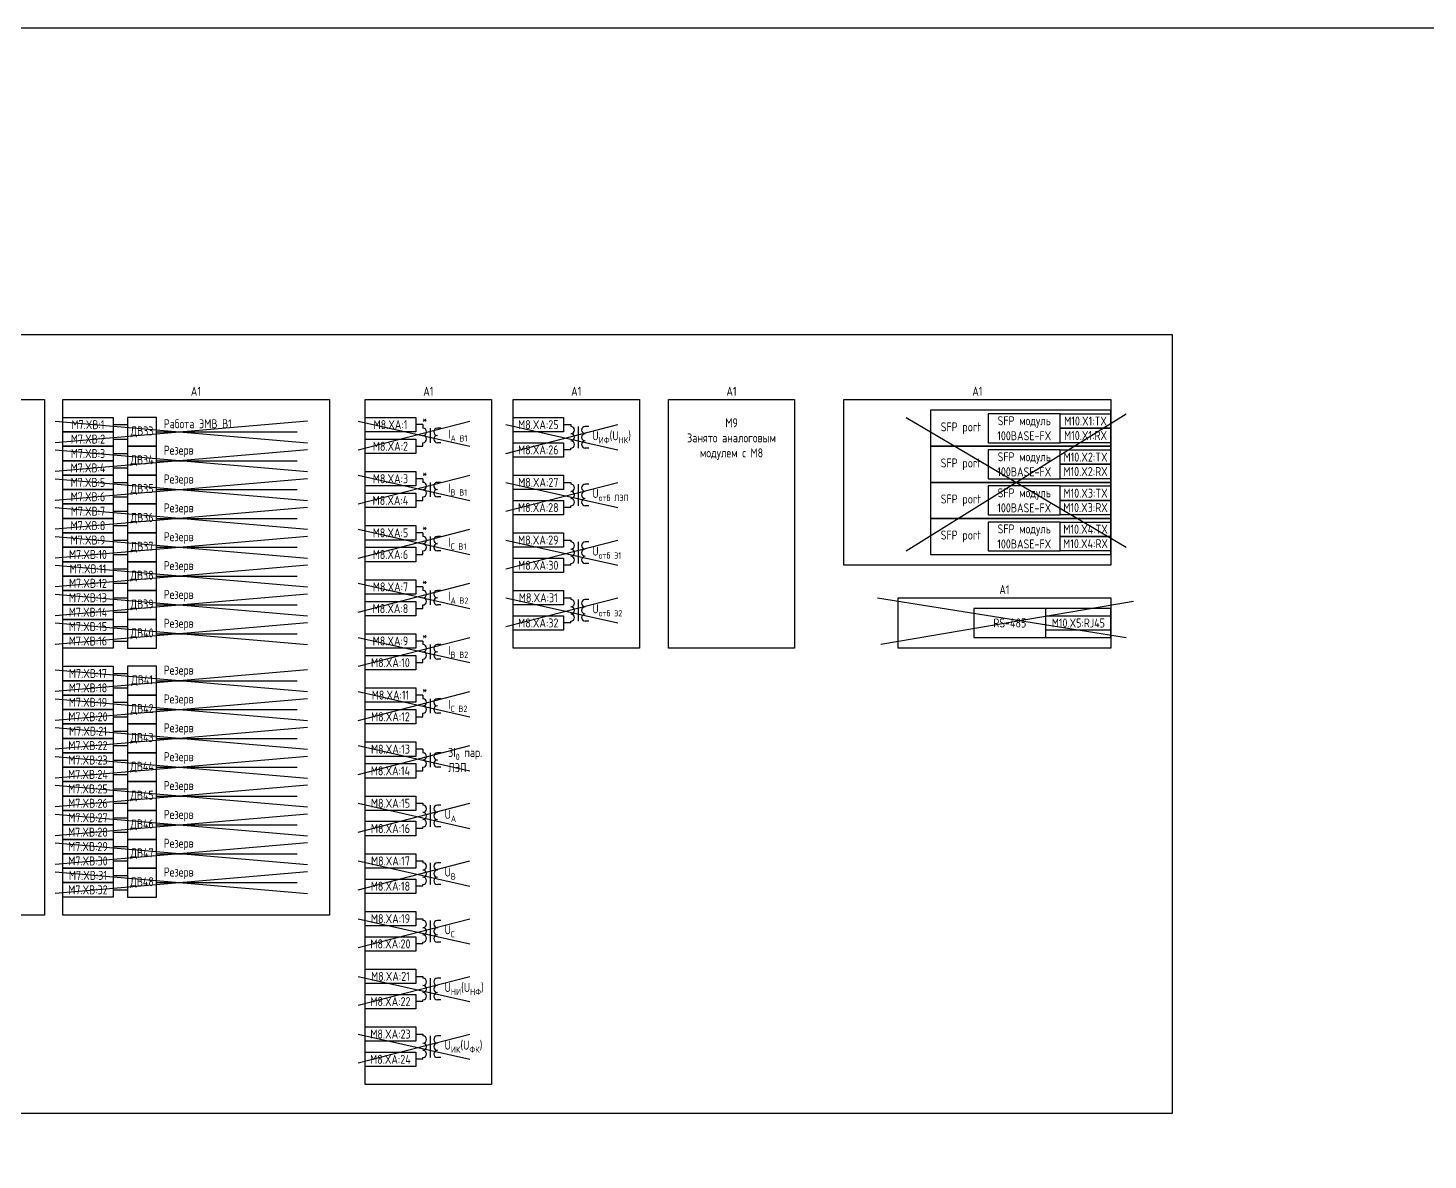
# Model space of a CAD drawing. Header units: millimetres. Extents: x -936 to 3453, y -90 to 618.
# Drawn here: x 448.5 to 836.7, y 304.1 to 618 of the extents above; entities that cross this region are included whole.
import ezdxf

# ---------------------------------------------------------------- set-up
doc = ezdxf.new("R2010")
doc.units = ezdxf.units.MM
doc.styles.add('Gost_type_A', font='GOST_0.TTF')

msp = doc.modelspace()

# ---------------------------------------------------------------- linework, layer by layer
at = {"color": 6}
for p, q in [((456, 509), (526, 503)), ((526, 509), (456, 503)), ((540, 509), (571, 502)), ((540, 501), (571, 509)), ((692, 473), (753, 511)), ((692, 510), (753, 474)), ((581, 508), (612, 501)), ((581, 500), (612, 508)), ((540, 494), (571, 487)), ((540, 486), (571, 494)), ((581, 492), (612, 485)), ((581, 484), (612, 492)), ((540, 479), (571, 472)), ((540, 471), (571, 479)), ((684, 460), (753, 449)), ((755, 459), (685, 447)), ((540, 403), (571, 396)), ((540, 395), (571, 403)), ((540, 387), (571, 380)), ((540, 379), (571, 387)), ((540, 371), (571, 364)), ((540, 363), (571, 371)), ((540, 355), (571, 348)), ((540, 347), (571, 355)), ((540, 339), (571, 332)), ((540, 331), (571, 339))]:
    msp.add_line(p, q, dxfattribs=at)
at = {"color": 0}
for p, q in [((472.12, 508), (476.12, 508)), ((484.12, 506), (523.12, 506)), ((472.12, 504), (476.12, 504)), ((472.12, 500), (476.12, 500)), ((484.12, 498), (523.12, 498)), ((472.12, 496), (476.12, 496)), ((472.12, 492), (476.12, 492)), ((484.12, 490), (523.12, 490)), ((472.12, 488), (476.12, 488)), ((472.12, 484), (476.12, 484)), ((484.12, 482), (523.12, 482)), ((472.12, 480), (476.12, 480)), ((472.12, 476), (476.12, 476)), ((484.12, 474), (523.12, 474)), ((472.12, 472), (476.12, 472)), ((472.12, 468), (476.12, 468)), ((484.12, 466), (523.12, 466)), ((472.12, 464), (476.12, 464)), ((472.12, 460), (476.12, 460)), ((472.12, 456), (476.12, 456)), ((484.12, 458), (523.12, 458)), ((472.12, 452), (476.12, 452)), ((472.12, 448), (476.12, 448)), ((484.12, 450), (523.12, 450)), ((472.12, 439), (476.12, 439)), ((472.12, 435), (476.12, 435)), ((484.12, 437), (523.12, 437)), ((472.12, 431), (476.12, 431)), ((472.12, 427), (476.12, 427)), ((484.12, 429), (523.12, 429)), ((472.12, 423), (476.12, 423)), ((484.12, 421), (523.12, 421)), ((472.12, 419), (476.12, 419)), ((472.12, 415), (476.12, 415)), ((484.12, 413), (523.12, 413)), ((472.12, 411), (476.12, 411)), ((472.12, 407), (476.12, 407)), ((484.12, 405), (523.12, 405)), ((472.12, 403), (476.12, 403)), ((472.12, 399), (476.12, 399)), ((484.12, 397), (523.12, 397)), ((472.12, 395), (476.12, 395)), ((472.12, 391), (476.12, 391)), ((484.12, 389), (523.12, 389)), ((472.12, 387), (476.12, 387)), ((472.12, 383), (476.12, 383)), ((484.12, 381), (523.12, 381)), ((472.12, 379), (476.12, 379))]:
    msp.add_line(p, q, dxfattribs=at)
for p, q in [((558, 508), (556, 508)), ((556, 502), (558, 502)), ((558, 493), (556, 493)), ((556, 487), (558, 487)), ((558, 478), (556, 478)), ((556, 472), (558, 472)), ((558, 463), (556, 463)), ((556, 457), (558, 457)), ((558, 448), (556, 448)), ((556, 442), (558, 442)), ((558, 433), (556, 433)), ((556, 427), (558, 427)), ((558, 418), (556, 418)), ((556, 412), (558, 412))]:
    msp.add_line(p, q)
at = {"ltscale": 4}
for p, q in [((558, 508), (558, 507)), ((558, 507.5), (558, 507)), ((560, 507), (560, 503)), ((560, 507), (560, 503)), ((563, 507), (562, 507)), ((563, 507), (562, 507)), ((597, 508), (599, 508)), ((599, 508), (599, 507.5)), ((599, 508), (599, 507.5)), ((601, 507.5), (601, 503.5)), ((601, 505.5), (601, 501.5)), ((604, 507.5), (603, 507.5)), ((558, 502), (558, 503)), ((563, 503), (562, 503)), ((563, 503), (562, 503)), ((599, 501), (597, 501)), ((599, 501), (599, 501.5)), ((604, 501.5), (603, 501.5)), ((558, 493), (558, 492)), ((558, 492.5), (558, 492)), ((560, 492), (560, 488)), ((560, 492), (560, 488)), ((563, 492), (562, 492)), ((563, 492), (562, 492)), ((597, 492), (599, 492)), ((599, 492), (599, 491.5)), ((599, 492), (599, 491.5)), ((601, 491.5), (601, 487.5)), ((601, 489.5), (601, 485.5)), ((604, 491.5), (603, 491.5)), ((558, 487), (558, 488)), ((563, 488), (562, 488)), ((563, 488), (562, 488)), ((599, 485), (599, 485.5)), ((604, 485.5), (603, 485.5)), ((599, 485), (597, 485)), ((558, 478), (558, 477)), ((558, 477.5), (558, 477)), ((560, 477), (560, 473)), ((560, 477), (560, 473)), ((563, 477), (562, 477)), ((563, 477), (562, 477)), ((597, 476), (599, 476)), ((599, 476), (599, 475.5)), ((599, 476), (599, 475.5)), ((601, 475.5), (601, 471.5)), ((604, 475.5), (603, 475.5)), ((558, 472), (558, 473)), ((563, 473), (562, 473)), ((563, 473), (562, 473)), ((601, 473.5), (601, 469.5)), ((599, 469), (597, 469)), ((599, 469), (599, 469.5)), ((604, 469.5), (603, 469.5)), ((558, 463), (558, 462)), ((558, 462.5), (558, 462)), ((560, 462), (560, 458)), ((560, 462), (560, 458)), ((563, 462), (562, 462)), ((563, 462), (562, 462)), ((597, 460), (599, 460)), ((599, 460), (599, 459.5)), ((599, 460), (599, 459.5)), ((601, 459.5), (601, 455.5)), ((604, 459.5), (603, 459.5)), ((558, 457), (558, 458)), ((563, 458), (562, 458)), ((563, 458), (562, 458)), ((601, 457.5), (601, 453.5)), ((599, 453), (597, 453)), ((599, 453), (599, 453.5)), ((604, 453.5), (603, 453.5)), ((558, 448), (558, 447)), ((558, 447.5), (558, 447)), ((560, 447), (560, 443)), ((560, 447), (560, 443)), ((563, 447), (562, 447)), ((563, 447), (562, 447)), ((558, 442), (558, 443)), ((563, 443), (562, 443)), ((563, 443), (562, 443)), ((558, 433), (558, 432)), ((558, 432.5), (558, 432)), ((560, 432), (560, 428)), ((560, 432), (560, 428)), ((563, 432), (562, 432)), ((563, 432), (562, 432)), ((558, 427), (558, 428)), ((563, 428), (562, 428)), ((563, 428), (562, 428)), ((558, 418), (558, 417)), ((558, 417.5), (558, 417)), ((560, 417), (560, 413)), ((560, 417), (560, 413)), ((563, 417), (562, 417)), ((563, 417), (562, 417)), ((558, 412), (558, 413)), ((563, 413), (562, 413)), ((563, 413), (562, 413)), ((556, 403), (558, 403)), ((558, 403), (558, 402.5)), ((558, 403), (558, 402.5)), ((560, 402.5), (560, 398.5)), ((560, 400.5), (560, 396.5)), ((563, 402.5), (562, 402.5)), ((558, 396), (556, 396)), ((558, 396), (558, 396.5)), ((563, 396.5), (562, 396.5)), ((556, 387), (558, 387)), ((558, 387), (558, 386.5)), ((558, 387), (558, 386.5)), ((560, 386.5), (560, 382.5)), ((560, 384.5), (560, 380.5)), ((563, 386.5), (562, 386.5)), ((558, 380), (558, 380.5)), ((563, 380.5), (562, 380.5)), ((558, 380), (556, 380)), ((556, 371), (558, 371)), ((558, 371), (558, 370.5)), ((558, 371), (558, 370.5)), ((560, 370.5), (560, 366.5)), ((563, 370.5), (562, 370.5)), ((560, 368.5), (560, 364.5)), ((558, 364), (556, 364)), ((558, 364), (558, 364.5)), ((563, 364.5), (562, 364.5)), ((556, 355), (558, 355)), ((558, 355), (558, 354.5)), ((558, 355), (558, 354.5)), ((560, 354.5), (560, 350.5)), ((563, 354.5), (562, 354.5)), ((560, 352.5), (560, 348.5)), ((558, 348), (556, 348)), ((558, 348), (558, 348.5)), ((563, 348.5), (562, 348.5)), ((556, 339), (558, 339)), ((558, 339), (558, 338.5)), ((558, 339), (558, 338.5)), ((560, 338.5), (560, 334.5)), ((563, 338.5), (562, 338.5)), ((560, 336.5), (560, 332.5)), ((558, 332), (556, 332)), ((558, 332), (558, 332.5)), ((563, 332.5), (562, 332.5))]:
    msp.add_line(p, q, dxfattribs=at)
at = {"color": 114, "true_color": 0x139b48}
for p, q in [((456, 501), (526, 495)), ((526, 501), (456, 495)), ((456, 493), (526, 487)), ((526, 493), (456, 487)), ((456, 485), (526, 479)), ((526, 485), (456, 479)), ((456, 477), (526, 471)), ((526, 477), (456, 471)), ((581, 476), (612, 469)), ((581, 468), (612, 476)), ((456, 469), (526, 463)), ((526, 469), (456, 463)), ((540, 464), (571, 457)), ((540, 456), (571, 464)), ((456, 461), (526, 455)), ((526, 461), (456, 455)), ((581, 460), (612, 453)), ((581, 452), (612, 460)), ((456, 453), (526, 447)), ((526, 453), (456, 447)), ((540, 449), (571, 442)), ((540, 441), (571, 449)), ((456, 440), (526, 434)), ((526, 440), (456, 434)), ((456, 432), (526, 426)), ((526, 432), (456, 426)), ((540, 434), (571, 427)), ((540, 426), (571, 434)), ((456, 424), (526, 418)), ((526, 424), (456, 418)), ((456, 416), (526, 410)), ((526, 416), (456, 410)), ((540, 419), (571, 412)), ((540, 411), (571, 419)), ((456, 408), (526, 402)), ((526, 408), (456, 402)), ((456, 400), (526, 394)), ((526, 400), (456, 394)), ((456, 392), (526, 386)), ((526, 392), (456, 386)), ((456, 384), (526, 378)), ((526, 384), (456, 378))]:
    msp.add_line(p, q, dxfattribs=at)
for points in [[(-936, 618), (3453, 618), (3453, -90), (-936, -90)], [(0, 533), (765.72, 533), (765.72, 317), (0, 317)], [(542, 515), (577, 515), (577, 325), (542, 325)], [(583, 515), (618, 515), (618, 446), (583, 446)], [(626.06, 515), (661.06, 515), (661.06, 446), (626.06, 446)], [(674.72, 515), (748.72, 515), (748.72, 469), (674.72, 469)], [(542, 510), (556, 510), (556, 506), (542, 506)], [(583, 510), (597, 510), (597, 506), (583, 506)], [(748.72, 512), (698.72, 512), (698.72, 502), (748.72, 502)], [(734.72, 511), (748.72, 511), (748.72, 507), (734.72, 507)], [(734.72, 507), (748.72, 507), (748.72, 503), (734.72, 503)], [(542, 504), (556, 504), (556, 500), (542, 500)], [(583, 503), (597, 503), (597, 499), (583, 499)], [(748.72, 502), (698.72, 502), (698.72, 492), (748.72, 492)], [(734.72, 501), (748.72, 501), (748.72, 497), (734.72, 497)], [(734.72, 497), (748.72, 497), (748.72, 493), (734.72, 493)], [(542, 495), (556, 495), (556, 491), (542, 491)], [(583, 494), (597, 494), (597, 490), (583, 490)], [(748.72, 492), (698.72, 492), (698.72, 482), (748.72, 482)], [(734.72, 491), (748.72, 491), (748.72, 487), (734.72, 487)], [(542, 489), (556, 489), (556, 485), (542, 485)], [(583, 487), (597, 487), (597, 483), (583, 483)], [(734.72, 487), (748.72, 487), (748.72, 483), (734.72, 483)], [(748.72, 482), (698.72, 482), (698.72, 472), (748.72, 472)], [(542, 480), (556, 480), (556, 476), (542, 476)], [(583, 478), (597, 478), (597, 474), (583, 474)], [(734.72, 481), (748.72, 481), (748.72, 477), (734.72, 477)], [(542, 474), (556, 474), (556, 470), (542, 470)], [(734.72, 477), (748.72, 477), (748.72, 473), (734.72, 473)], [(583, 471), (597, 471), (597, 467), (583, 467)], [(542, 465), (556, 465), (556, 461), (542, 461)], [(583, 462), (597, 462), (597, 458), (583, 458)], [(542, 459), (556, 459), (556, 455), (542, 455)], [(689.72, 460), (748.72, 460), (748.72, 446), (689.72, 446)], [(583, 455), (597, 455), (597, 451), (583, 451)], [(730.72, 455), (748.72, 455), (748.72, 451), (730.72, 451)], [(542, 450), (556, 450), (556, 446), (542, 446)], [(542, 444), (556, 444), (556, 440), (542, 440)], [(542, 435), (556, 435), (556, 431), (542, 431)], [(542, 429), (556, 429), (556, 425), (542, 425)], [(542, 420), (556, 420), (556, 416), (542, 416)], [(542, 414), (556, 414), (556, 410), (542, 410)], [(542, 405), (556, 405), (556, 401), (542, 401)], [(542, 398), (556, 398), (556, 394), (542, 394)], [(542, 389), (556, 389), (556, 385), (542, 385)], [(542, 382), (556, 382), (556, 378), (542, 378)], [(542, 373), (556, 373), (556, 369), (542, 369)], [(542, 366), (556, 366), (556, 362), (542, 362)], [(542, 357), (556, 357), (556, 353), (542, 353)], [(542, 350), (556, 350), (556, 346), (542, 346)], [(542, 341), (556, 341), (556, 337), (542, 337)], [(542, 334), (556, 334), (556, 330), (542, 330)]]:
    msp.add_lwpolyline(points, close=True)
at = {"color": 0}
for points in [[(379.12, 515), (453.12, 515), (453.12, 372), (379.12, 372)], [(458.12, 515), (532.12, 515), (532.12, 372), (458.12, 372)], [(458.12, 510), (472.12, 510), (472.12, 506), (458.12, 506)], [(458.12, 506), (472.12, 506), (472.12, 502), (458.12, 502)], [(458.12, 502), (472.12, 502), (472.12, 498), (458.12, 498)], [(458.12, 498), (472.12, 498), (472.12, 494), (458.12, 494)], [(458.12, 494), (472.12, 494), (472.12, 490), (458.12, 490)], [(458.12, 490), (472.12, 490), (472.12, 486), (458.12, 486)], [(458.12, 486), (472.12, 486), (472.12, 482), (458.12, 482)], [(458.12, 482), (472.12, 482), (472.12, 478), (458.12, 478)], [(458.12, 478), (472.12, 478), (472.12, 474), (458.12, 474)], [(458.12, 474), (472.12, 474), (472.12, 470), (458.12, 470)], [(458.12, 470), (472.12, 470), (472.12, 466), (458.12, 466)], [(458.12, 466), (472.12, 466), (472.12, 462), (458.12, 462)], [(458.12, 462), (472.12, 462), (472.12, 458), (458.12, 458)], [(458.12, 458), (472.12, 458), (472.12, 454), (458.12, 454)], [(458.12, 454), (472.12, 454), (472.12, 450), (458.12, 450)], [(458.12, 450), (472.12, 450), (472.12, 446), (458.12, 446)], [(458.12, 441), (472.12, 441), (472.12, 437), (458.12, 437)], [(458.12, 437), (472.12, 437), (472.12, 433), (458.12, 433)], [(458.12, 433), (472.12, 433), (472.12, 429), (458.12, 429)], [(458.12, 429), (472.12, 429), (472.12, 425), (458.12, 425)], [(458.12, 425), (472.12, 425), (472.12, 421), (458.12, 421)], [(458.12, 421), (472.12, 421), (472.12, 417), (458.12, 417)], [(458.12, 417), (472.12, 417), (472.12, 413), (458.12, 413)], [(458.12, 413), (472.12, 413), (472.12, 409), (458.12, 409)], [(458.12, 409), (472.12, 409), (472.12, 405), (458.12, 405)], [(458.12, 405), (472.12, 405), (472.12, 401), (458.12, 401)], [(458.12, 401), (472.12, 401), (472.12, 397), (458.12, 397)], [(458.12, 397), (472.12, 397), (472.12, 393), (458.12, 393)], [(458.12, 393), (472.12, 393), (472.12, 389), (458.12, 389)], [(458.12, 389), (472.12, 389), (472.12, 385), (458.12, 385)], [(458.12, 385), (472.12, 385), (472.12, 381), (458.12, 381)], [(458.12, 381), (472.12, 381), (472.12, 377), (458.12, 377)]]:
    msp.add_lwpolyline(points, close=True, dxfattribs=at)
at = {"color": 0, "ltscale": 4}
for points in [[(476.12, 502), (484.12, 502), (484.12, 510), (476.12, 510)], [(476.12, 494), (484.12, 494), (484.12, 502), (476.12, 502)], [(476.12, 486), (484.12, 486), (484.12, 494), (476.12, 494)], [(476.12, 478), (484.12, 478), (484.12, 486), (476.12, 486)], [(476.12, 470), (484.12, 470), (484.12, 478), (476.12, 478)], [(476.12, 462), (484.12, 462), (484.12, 470), (476.12, 470)], [(476.12, 454), (484.12, 454), (484.12, 462), (476.12, 462)], [(476.12, 446), (484.12, 446), (484.12, 454), (476.12, 454)], [(476.12, 433), (484.12, 433), (484.12, 441), (476.12, 441)], [(476.12, 425), (484.12, 425), (484.12, 433), (476.12, 433)], [(476.12, 417), (484.12, 417), (484.12, 425), (476.12, 425)], [(476.12, 409), (484.12, 409), (484.12, 417), (476.12, 417)], [(476.12, 401), (484.12, 401), (484.12, 409), (476.12, 409)], [(476.12, 393), (484.12, 393), (484.12, 401), (476.12, 401)], [(476.12, 385), (484.12, 385), (484.12, 393), (476.12, 393)], [(476.12, 377), (484.12, 377), (484.12, 385), (476.12, 385)]]:
    msp.add_lwpolyline(points, close=True, dxfattribs=at)
at = {"linetype": 'Continuous', "lineweight": 25, "ltscale": 4}
for points in [[(714.72, 503), (734.72, 503), (734.72, 511), (714.72, 511)], [(714.72, 493), (734.72, 493), (734.72, 501), (714.72, 501)], [(714.72, 483), (734.72, 483), (734.72, 491), (714.72, 491)], [(714.72, 473), (734.72, 473), (734.72, 481), (714.72, 481)], [(710.72, 449), (748.72, 449), (748.72, 457), (710.72, 457)], [(710.72, 449), (730.72, 449), (730.72, 457), (710.72, 457)]]:
    msp.add_lwpolyline(points, close=True, dxfattribs=at)
at = {"ltscale": 4}
for centre, start, end in [((558, 506), 270, 90), ((558, 506), 270, 90), ((558, 504), 270, 90), ((558, 504), 270, 90), ((562, 506), 90, 270), ((562, 506), 90, 270), ((562, 504), 90, 270), ((562, 504), 90, 270), ((599, 506.5), 270, 90), ((599, 504.5), 270, 90), ((603, 506.5), 90, 270), ((603, 506.5), 90, 270), ((603, 504.5), 90, 270), ((603, 504.5), 90, 270), ((599, 502.5), 270, 90), ((603, 502.5), 90, 270), ((558, 491), 270, 90), ((558, 491), 270, 90), ((558, 489), 270, 90), ((558, 489), 270, 90), ((562, 491), 90, 270), ((562, 491), 90, 270), ((562, 489), 90, 270), ((562, 489), 90, 270), ((599, 490.5), 270, 90), ((599, 488.5), 270, 90), ((603, 490.5), 90, 270), ((603, 490.5), 90, 270), ((603, 488.5), 90, 270), ((603, 488.5), 90, 270), ((599, 486.5), 270, 90), ((603, 486.5), 90, 270), ((558, 476), 270, 90), ((558, 476), 270, 90), ((558, 474), 270, 90), ((558, 474), 270, 90), ((562, 476), 90, 270), ((562, 476), 90, 270), ((562, 474), 90, 270), ((562, 474), 90, 270), ((599, 474.5), 270, 90), ((603, 474.5), 90, 270), ((603, 474.5), 90, 270), ((599, 472.5), 270, 90), ((599, 470.5), 270, 90), ((603, 472.5), 90, 270), ((603, 472.5), 90, 270), ((603, 470.5), 90, 270), ((558, 461), 270, 90), ((558, 461), 270, 90), ((562, 461), 90, 270), ((562, 461), 90, 270), ((558, 459), 270, 90), ((558, 459), 270, 90), ((562, 459), 90, 270), ((562, 459), 90, 270), ((599, 458.5), 270, 90), ((603, 458.5), 90, 270), ((603, 458.5), 90, 270), ((599, 456.5), 270, 90), ((599, 454.5), 270, 90), ((603, 456.5), 90, 270), ((603, 456.5), 90, 270), ((603, 454.5), 90, 270), ((558, 446), 270, 90), ((558, 446), 270, 90), ((562, 446), 90, 270), ((562, 446), 90, 270), ((558, 444), 270, 90), ((558, 444), 270, 90), ((562, 444), 90, 270), ((562, 444), 90, 270), ((558, 431), 270, 90), ((558, 431), 270, 90), ((562, 431), 90, 270), ((562, 431), 90, 270), ((558, 429), 270, 90), ((558, 429), 270, 90), ((562, 429), 90, 270), ((562, 429), 90, 270), ((558, 416), 270, 90), ((558, 416), 270, 90), ((562, 416), 90, 270), ((562, 416), 90, 270), ((558, 414), 270, 90), ((558, 414), 270, 90), ((562, 414), 90, 270), ((562, 414), 90, 270), ((558, 401.5), 270, 90), ((558, 399.5), 270, 90), ((562, 401.5), 90, 270), ((562, 401.5), 90, 270), ((562, 399.5), 90, 270), ((562, 399.5), 90, 270), ((558, 397.5), 270, 90), ((562, 397.5), 90, 270), ((558, 385.5), 270, 90), ((558, 383.5), 270, 90), ((562, 385.5), 90, 270), ((562, 385.5), 90, 270), ((562, 383.5), 90, 270), ((562, 383.5), 90, 270), ((558, 381.5), 270, 90), ((562, 381.5), 90, 270), ((558, 369.5), 270, 90), ((562, 369.5), 90, 270), ((562, 369.5), 90, 270), ((558, 367.5), 270, 90), ((558, 365.5), 270, 90), ((562, 367.5), 90, 270), ((562, 367.5), 90, 270), ((562, 365.5), 90, 270), ((558, 353.5), 270, 90), ((562, 353.5), 90, 270), ((562, 353.5), 90, 270), ((558, 351.5), 270, 90), ((558, 349.5), 270, 90), ((562, 351.5), 90, 270), ((562, 351.5), 90, 270), ((562, 349.5), 90, 270), ((558, 337.5), 270, 90), ((562, 337.5), 90, 270), ((562, 337.5), 90, 270), ((558, 335.5), 270, 90), ((558, 333.5), 270, 90), ((562, 335.5), 90, 270), ((562, 335.5), 90, 270), ((562, 333.5), 90, 270)]:
    msp.add_arc(centre, 1, start, end, dxfattribs=at)

# ---------------------------------------------------------------- texts
at = {"color": 0, "insert": (495.05, 516), "char_height": 2.5, "width": 73.8762, "attachment_point": 8, "line_spacing_factor": 0.9, "style": 'Gost_type_A'}
msp.add_mtext('A1', dxfattribs=at)
at = {"char_height": 2.5, "attachment_point": 8, "line_spacing_factor": 0.9, "style": 'Gost_type_A'}
for insert, width in [((559.5, 516), 35), ((600.5, 516), 35), ((643.56, 516), 35), ((711.72, 516), 74.0002), ((719.22, 461), 59.0002)]:
    msp.add_mtext('A1', dxfattribs=dict(at, insert=insert, width=width))
at = {"color": 0, "char_height": 2.5, "style": 'Gost_type_A'}
for s, insert, width, attachment_point in [('M7.XВ:1', (465.12, 508), 14, 5), ('M7.XВ:2', (465.12, 504), 14, 5), ('ДВ33', (480.12, 506), 7.9998, 5), ('M7.XВ:3', (465.12, 500), 14, 5), ('Резерв', (486.12, 499), 38, 7), ('M7.XВ:4', (465.12, 496), 14, 5), ('ДВ34', (480.12, 498), 7.9998, 5), ('M7.XВ:5', (465.12, 492), 14, 5), ('Резерв', (486.12, 491), 38, 7), ('M7.XВ:6', (465.12, 488), 14, 5), ('ДВ35', (480.12, 490), 7.9998, 5), ('M7.XВ:7', (465.12, 484), 14, 5), ('Резерв', (486.12, 483), 38, 7), ('ДВ36', (480.12, 482), 7.9998, 5), ('M7.XВ:8', (465.12, 480), 14, 5), ('Резерв', (486.12, 475), 38, 7), ('M7.XВ:9', (465.12, 476), 14, 5), ('ДВ37', (480.12, 474), 7.9998, 5), ('M7.XВ:10', (465.12, 472), 14, 5), ('Резерв', (486.12, 467), 38, 7), ('M7.XВ:11', (465.12, 468), 14, 5), ('ДВ38', (480.12, 466), 7.9998, 5), ('M7.XВ:12', (465.12, 464), 14, 5), ('Резерв', (486.12, 459), 38, 7), ('M7.XВ:13', (465.12, 460), 14, 5), ('ДВ39', (480.12, 458), 7.9998, 5), ('M7.XВ:14', (465.12, 456), 14, 5), ('Резерв', (486.12, 451), 38, 7), ('M7.XВ:15', (465.12, 452), 14, 5), ('ДВ40', (480.12, 450), 7.9998, 5), ('M7.XВ:16', (465.12, 448), 14, 5), ('M7.XВ:17', (465.12, 439), 14, 5), ('Резерв', (486.12, 438), 37, 7), ('M7.XВ:18', (465.12, 435), 14, 5), ('ДВ41', (480.12, 437), 7.9998, 5), ('M7.XВ:19', (465.12, 431), 14, 5), ('Резерв', (486.12, 430), 37, 7), ('M7.XВ:20', (465.12, 427), 14, 5), ('ДВ42', (480.12, 429), 7.9998, 5), ('M7.XВ:21', (465.12, 423), 14, 5), ('Резерв', (486.12, 422), 37, 7), ('M7.XВ:22', (465.12, 419), 14, 5), ('ДВ43', (480.12, 421), 7.9998, 5), ('M7.XВ:23', (465.12, 415), 14, 5), ('Резерв', (486.12, 414), 37, 7), ('M7.XВ:24', (465.12, 411), 14, 5), ('ДВ44', (480.12, 413), 7.9998, 5), ('M7.XВ:25', (465.12, 407), 14, 5), ('Резерв', (486.12, 406), 37, 7), ('M7.XВ:26', (465.12, 403), 14, 5), ('ДВ45', (480.12, 405), 7.9998, 5), ('M7.XВ:27', (465.12, 399), 14, 5), ('Резерв', (486.12, 398), 37, 7), ('M7.XВ:28', (465.12, 395), 14, 5), ('ДВ46', (480.12, 397), 7.9998, 5), ('M7.XВ:29', (465.12, 391), 14, 5), ('Резерв', (486.12, 390), 37, 7), ('M7.XВ:30', (465.12, 387), 14, 5), ('ДВ47', (480.12, 389), 7.9998, 5), ('Резерв', (486.12, 382), 37, 7), ('M7.XВ:31', (465.12, 383), 14, 5), ('ДВ48', (480.12, 381), 7.9998, 5), ('M7.XВ:32', (465.12, 379), 14, 5)]:
    msp.add_mtext(s, dxfattribs=dict(at, insert=insert, width=width, attachment_point=attachment_point))
at = {"color": 6, "insert": (486.12, 507), "char_height": 2.5, "width": 38, "attachment_point": 7, "style": 'Gost_type_A'}
msp.add_mtext('Работа ЭМВ В1', dxfattribs=at)
at = {"char_height": 2.5, "style": 'Gost_type_A'}
for s, insert, width, attachment_point in [('M8.XA:1', (549, 508), 14, 5), ('*', (558.5, 509.5), 3, 5), ('M8.XA:25', (590, 508), 14, 5), ('M9\\PЗанято аналоговым модулем с М8', (643.56, 504), 35, 5), ('SFP port', (712.72, 507), 20, 6), ('SFP модуль 100BASE-FX', (724.72, 507), 19.9998, 5), ('M10.X1:TX', (741.72, 509), 14, 5), ('\\A1;I{\\H0.7x;\\S^ A B1;}', (565, 505), 8, 4), ('\\A1;U{\\H0.7x;\\S^ ИФ;}(U{\\H0.7x;\\S^ НК;})', (605, 504.5), 12, 4), ('M10.X1:RX', (741.72, 505), 14, 5), ('M8.XA:2', (548.99, 502), 14.018, 5), ('M8.XA:26', (589.99, 501), 14.018, 5), ('SFP port', (712.72, 497), 20, 6), ('SFP модуль 100BASE-FX', (724.72, 497), 19.9998, 5), ('M10.X2:TX', (741.72, 499), 14, 5), ('M8.XA:3', (549, 493), 14, 5), ('*', (558.5, 494.5), 3, 5), ('M8.XA:27', (589.99, 492), 14.018, 5), ('M10.X2:RX', (741.72, 495), 14, 5), ('\\A1;I{\\H0.7x;\\S^ B B1;}', (565, 490), 8, 4), ('\\A1;U{\\H0.7x;\\S^ отб ЛЭП;}', (605, 488.5), 12, 4), ('SFP модуль 100BASE-FX', (724.72, 487), 19.9998, 5), ('M10.X3:TX', (741.72, 489), 14, 5), ('M8.XA:4', (548.99, 486.99), 14.018, 5), ('M8.XA:28', (589.99, 485), 14.018, 5), ('SFP port', (712.72, 487), 20, 6), ('M10.X3:RX', (741.72, 485), 14, 5), ('M8.XA:5', (549, 478), 14, 5), ('*', (558.5, 479.5), 3, 5), ('SFP port', (712.72, 477), 20, 6), ('SFP модуль 100BASE-FX', (724.72, 477), 19.9998, 5), ('M10.X4:TX', (741.72, 479), 14, 5), ('\\A1;I{\\H0.7x;\\S^ C B1;}', (565, 475), 8, 4), ('M8.XA:29', (589.99, 476), 14.018, 5), ('\\A1;U{\\H0.7x;\\S^ отб Э1;}', (605, 472.5), 12, 4), ('M10.X4:RX', (741.72, 475), 14, 5), ('M8.XA:6', (548.99, 471.99), 14.018, 5), ('M8.XA:30', (589.99, 469), 14.018, 5), ('M8.XA:7', (549, 463), 14, 5), ('*', (558.5, 464.5), 3, 5), ('M8.XA:8', (548.99, 456.99), 14.018, 5), ('\\A1;I{\\H0.7x;\\S^ A B2;}', (565, 460), 8, 4), ('M8.XA:31', (589.99, 460), 14.018, 5), ('\\A1;U{\\H0.7x;\\S^ отб Э2;}', (605, 456.5), 12, 4), ('M8.XA:32', (589.99, 453), 14.018, 5), ('RS-485', (720.72, 453), 19.9998, 5), ('M10.X5:RJ45', (739.72, 453), 18.0002, 5), ('M8.XA:9', (549, 448), 14, 5), ('*', (558.5, 449.5), 3, 5), ('\\A1;I{\\H0.7x;\\S^ B B2;}', (565, 445), 8, 4), ('M8.XA:10', (548.99, 441.99), 14.018, 5), ('M8.XA:11', (549, 433), 14, 5), ('*', (558.5, 434.5), 3, 5), ('\\A1;I{\\H0.7x;\\S^ C B2;}', (565, 430), 8, 4), ('M8.XA:12', (548.99, 427), 14.018, 5), ('M8.XA:13', (549, 418.01), 14, 5), ('\\A1;3I{\\H0.7x;\\S^ 0;} пар. ЛЭП', (565, 415), 10.8818, 4), ('M8.XA:14', (548.99, 412), 14.018, 5), ('M8.XA:15', (549, 403), 14, 5), ('\\A1;U{\\H0.7x;\\S^ A;}', (564, 399.5), 12, 4), ('M8.XA:16', (548.99, 396), 14.018, 5), ('M8.XA:17', (549, 387), 14, 5), ('\\A1;U{\\H0.7x;\\S^ B;}', (564, 383.5), 12, 4), ('M8.XA:18', (548.99, 380), 14.018, 5), ('M8.XA:19', (549, 371), 14, 5), ('\\A1;U{\\H0.7x;\\S^ С;}', (564, 367.5), 12, 4), ('M8.XA:20', (548.99, 364), 14.018, 5), ('M8.XA:21', (549, 355), 14, 5), ('\\A1;U{\\H0.7x;\\S^ НИ;\\H1.42857x;(U\\H0.7x;\\S^ НФ;\\H1.42857x;)}', (564, 351.5), 12, 4), ('M8.XA:22', (548.99, 348), 14.018, 5), ('M8.XA:23', (549, 339), 14, 5), ('\\A1;U{\\H0.7x;\\S^ ИК;\\H1.42857x;(U\\H0.7x;\\S^ ФК;\\H1.42857x;)}', (564, 335.5), 12, 4), ('M8.XA:24', (548.99, 332), 14.018, 5)]:
    msp.add_mtext(s, dxfattribs=dict(at, insert=insert, width=width, attachment_point=attachment_point))

doc.saveas('drawing.dxf')
